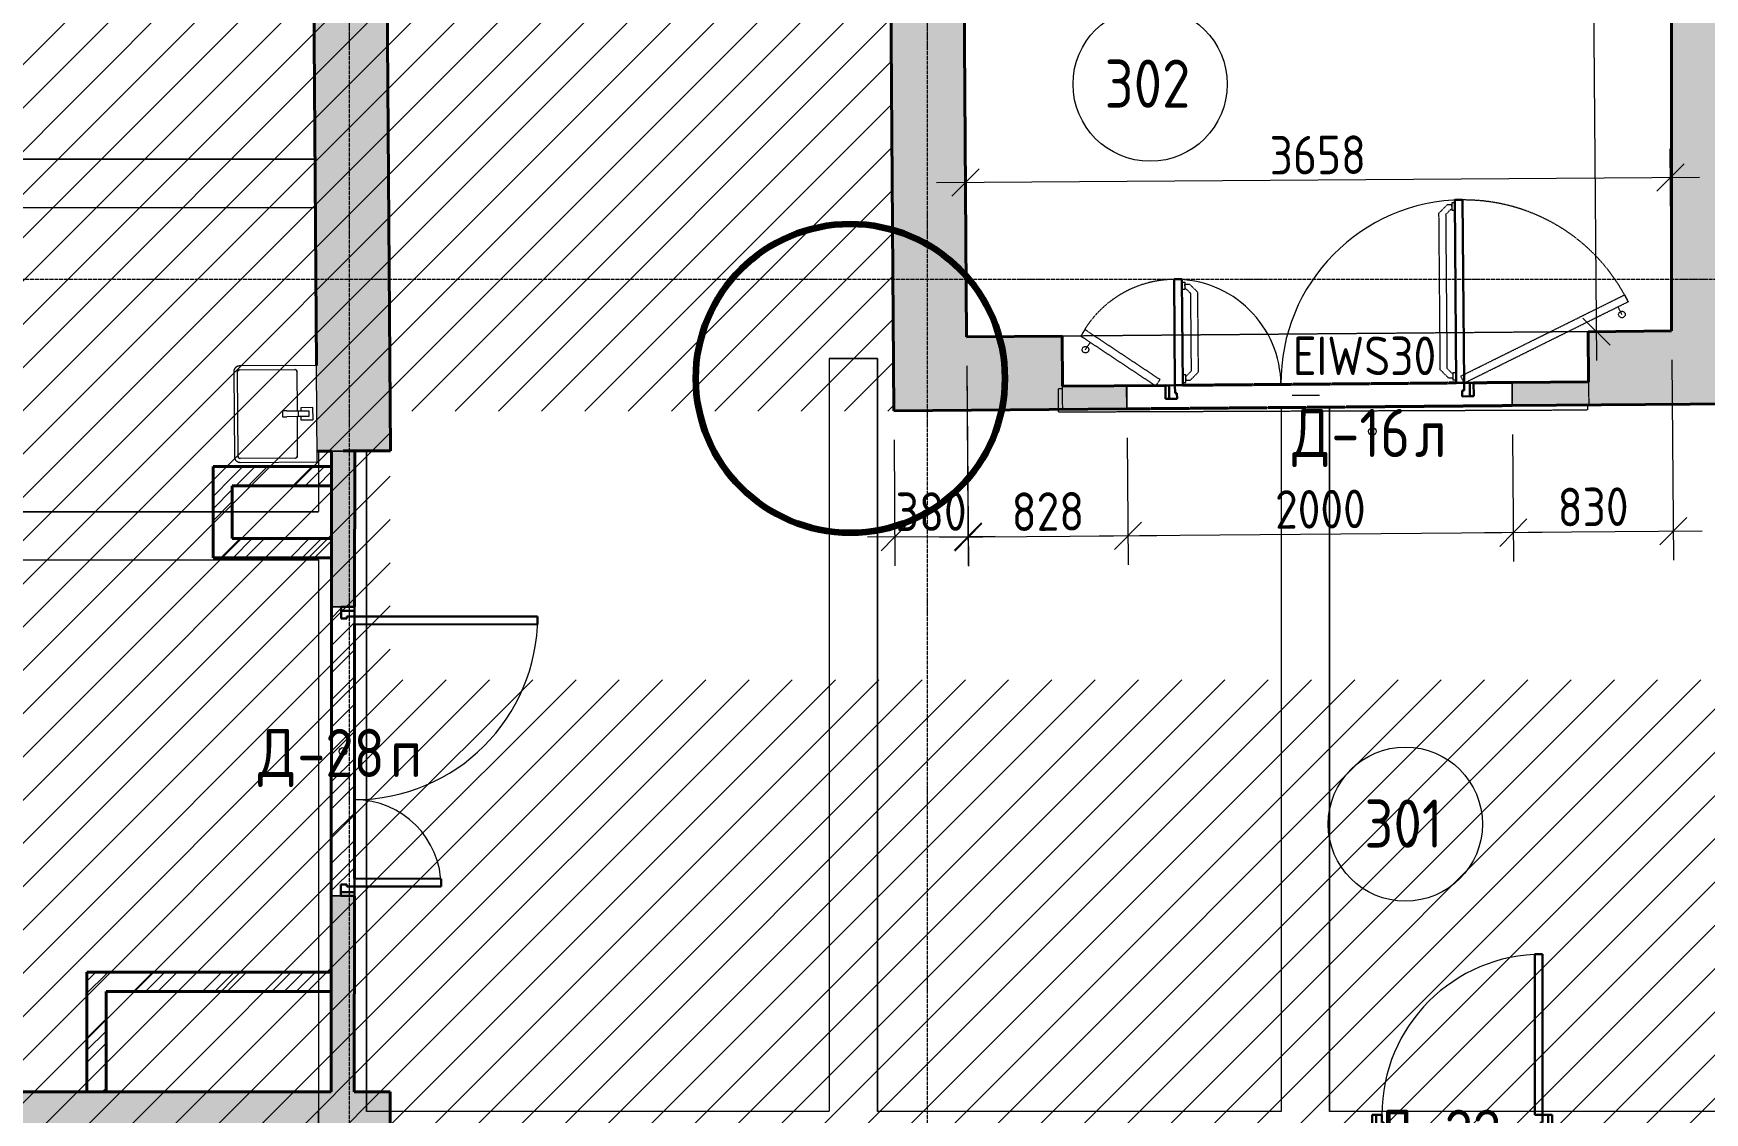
# Model space of a CAD drawing. Header units: millimetres. Extents: x -11886 to 379896, y -8130 to 47743.
# Drawn here: x 214897 to 223569, y 9082 to 14681 of the extents above; entities that cross this region are included whole.
import ezdxf

# ---------------------------------------------------------------- set-up
doc = ezdxf.new("R2010")
doc.units = ezdxf.units.MM
for name, pattern in [('ADSK_Линия сетки', [25, 20, -2.5, 0, -2.5]), ('ADSK_Сверху', [4.5, 3, -1.5]), ('ADSK_Снесено', [4.5, 3, -1.5]), ('ADSK_Штриховая_ш2 п1', [3, 2, -1])]:
    doc.linetypes.add(name, pattern=pattern)
for name, color, linetype, lineweight, true_color in [('Двери', 5, 'Continuous', 18, 0x0000ff), ('Линии', 7, 'Continuous', 9, 0x00a600), ('Сантехника', 5, 'Continuous', 18, 0x0000ff), ('Стены внутренние', 5, 'Continuous', 18, 0x0000ff), ('Стены наружные', 1, 'ADSK_Снесено', 18, 0xff0000)]:
    doc.layers.add(name, color=color, linetype=linetype, lineweight=lineweight, true_color=true_color)
for name, color, linetype, lineweight in [('Каркас', 7, 'Continuous', 18), ('Марки дверей', 7, 'Continuous', 20), ('Марки помещений', 7, 'Continuous', 20), ('Оси', 7, 'Continuous', 9), ('Размеры', 7, 'Continuous', 9)]:
    doc.layers.add(name, color=color, linetype=linetype, lineweight=lineweight)
doc.styles.add('GOST Common_1', font='GOST_Common.ttf', dxfattribs={"width": 0.9, "height": 200})
doc.styles.add('GOST Common_2', font='GOST_Common.ttf', dxfattribs={"width": 0.9, "height": 250})
doc.dimstyles.new('ADSK_Основной_2_мм', dxfattribs={"dimscale": 304.8, "dimtxt": 201.142999, "dimasz": 0.463911, "dimexe": 0.492126, "dimexo": 0.492126, "dimgap": 0.098425, "dimtad": 1, "dimdec": 1, "dimrnd": 0.1, "dimdsep": 46, "dimtxsty": 'GOST Common_1', "dimblk1": 'OBLIQUE', "dimblk2": 'OBLIQUE', "dimsah": 1, "dimcen": 0.09, "dimdle": 0.492126, "dimazin": 2, "dimtfac": 1, "dimtdec": 4, "dimtix": 1, "dimtmove": 0, "dimatfit": 3, "dimfxl": 1, "dimtvp": 1, "dimtolj": 1, "dimtzin": 0, "dimlwd": 20, "dimlwe": 20, "dimarcsym": 2})
doc.dimstyles.new('ADSK_Основной_2_мм_Округление_до_1_мм', dxfattribs={"dimscale": 304.8, "dimtxt": 201.142999, "dimasz": 0.463911, "dimexe": 0.492126, "dimexo": 0.492126, "dimgap": 0.098425, "dimtad": 1, "dimdec": 0, "dimdsep": 46, "dimtxsty": 'GOST Common_1', "dimblk1": 'OBLIQUE', "dimblk2": 'OBLIQUE', "dimsah": 1, "dimcen": 0.09, "dimdle": 0.492126, "dimazin": 2, "dimtfac": 1, "dimtdec": 4, "dimtix": 1, "dimtmove": 0, "dimatfit": 3, "dimfxl": 1, "dimtvp": 1, "dimtolj": 1, "dimtzin": 0, "dimlwd": 20, "dimlwe": 20, "dimarcsym": 2})
pattern_1 = [(45, (215977.25, 150), (-179.605, 179.605), []), (45, (216040.75, 150), (0, 359.21), []), (45, (215913.75, 150), (0, 359.21), [])]
pattern_2 = [(45, (215977.25, 85026.59), (-112.2532, 112.2532), [])]

# ---------------------------------------------------------------- blocks, each defined once
blk = doc.blocks.new('AC_Дверь_Двупольная - Д-28п 1500х2200h-2039710-03 План 3-го этажа')
at = {"layer": 'Двери', "lineweight": 30}
for p, q in [((-700, 1010), (-660, 1010)), ((-700, 60), (-700, 1010)), ((-660, 1010), (-660, 60)), ((700, 510), (660, 510)), ((660, 510), (660, 60)), ((700, 60), (700, 510)), ((-750, 60), (-730, 60)), ((-750, -10), (-750, 60)), ((-730, 60), (-700, 60)), ((-730, -10), (-730, 60)), ((-730, 60), (-730, -10)), ((-660, 60), (-700, 60)), ((-700, 60), (-700, 20)), ((-700, 20), (-690, 20)), ((-690, 20), (-690, -10)), ((660, 60), (700, 60)), ((700, 20), (690, 20)), ((690, 20), (690, -10)), ((730, 60), (700, 60)), ((700, 60), (700, 20)), ((730, -10), (730, 60)), ((750, 60), (730, 60)), ((730, 60), (730, -10)), ((750, -10), (750, 60)), ((-730, -10), (-750, -10)), ((-690, -10), (-730, -10)), ((690, -10), (730, -10)), ((730, -10), (750, -10))]:
    blk.add_line(p, q, dxfattribs=at)
at = {"layer": 'Двери'}
for centre, radius, start, end in [((-700, 60), 950, 360, 90), ((700, 60), 450, 90, 180)]:
    blk.add_arc(centre, radius, start, end, dxfattribs=at)
blk = doc.blocks.new('AC_Дверь_Однопольная - Д-22л 933х2200h-1983239-03 План 3-го этажа')
at = {"layer": 'Двери', "lineweight": 30}
for p, q in [((416.5, 923), (376.5, 923)), ((376.5, 923), (376.5, 90)), ((416.5, 90), (416.5, 923)), ((-446.5, 90), (-466.5, 90)), ((-466.5, 90), (-466.5, 20)), ((-416.5, 90), (-446.5, 90)), ((-446.5, 90), (-446.5, 20)), ((-446.5, 20), (-446.5, 90)), ((-416.5, 50), (-416.5, 90)), ((376.5, 90), (416.5, 90)), ((446.5, 90), (416.5, 90)), ((416.5, 90), (416.5, 50)), ((446.5, 20), (446.5, 90)), ((466.5, 90), (446.5, 90)), ((446.5, 90), (446.5, 20)), ((466.5, 20), (466.5, 90)), ((-466.5, 20), (-446.5, 20)), ((-446.5, 20), (-406.5, 20)), ((-406.5, 50), (-416.5, 50)), ((-406.5, 20), (-406.5, 50)), ((416.5, 50), (406.5, 50)), ((406.5, 50), (406.5, 20)), ((406.5, 20), (446.5, 20)), ((446.5, 20), (466.5, 20))]:
    blk.add_line(p, q, dxfattribs=at)
at = {"layer": 'Двери'}
blk.add_arc((416.5, 90), 833, 90, 180, dxfattribs=at)
blk = doc.blocks.new('Parametric_Porcelain_bathroom_sink_20774 - 500х430мм-V215-03 План 3-го этажа')
at = {"layer": 'Сантехника'}
for p, q in [((-125, 540), (-125, 140)), ((-105, 253.2), (-105, 540)), ((345, 570), (-95, 570)), ((-95, 550), (345, 550)), ((355, 540), (355, 253.2)), ((375, 140), (375, 540)), ((140, 319.1), (110, 319.1)), ((110, 319.1), (110, 296.1)), ((140, 319.1), (110, 319.1)), ((110, 236.5), (110, 296.1)), ((140, 296.1), (140, 319.1)), ((140, 296.1), (140, 236.5)), ((110, 243.2), (-95, 243.2)), ((93.2, 221.2), (93.2, 161.6)), ((110, 223.1), (95.1, 223.1)), ((110, 201.5), (110, 236.5)), ((140, 236.5), (110, 236.5)), ((110, 181.5), (110, 201.5)), ((140, 181.5), (110, 181.5)), ((345, 243.2), (140, 243.2)), ((140, 236.5), (140, 201.5)), ((154.6, 223.1), (140, 223.1)), ((140, 201.5), (140, 181.5)), ((156.5, 161.6), (156.5, 221.2)), ((-125, 140), (-120, 140)), ((-120, 140), (-115, 140)), ((-115, 140), (365, 140)), ((94.7, 160.1), (155, 160.1)), ((365, 140), (370, 140)), ((370, 140), (375, 140))]:
    blk.add_line(p, q, dxfattribs=at)
at = {"layer": 'Сантехника', "flags": 128}
for points in [[(-95, 570), (-96.2, 570), (-97.4, 569.9), (-98.6, 569.8), (-99.8, 569.6), (-101, 569.4), (-102.1, 569.1), (-103.3, 568.8), (-104.4, 568.5), (-105.6, 568.1), (-106.7, 567.6), (-107.8, 567.1), (-108.9, 566.6), (-109.9, 566), (-110.9, 565.4), (-111.9, 564.8), (-112.9, 564.1), (-113.9, 563.3), (-114.8, 562.6), (-115.7, 561.7), (-116.5, 560.9), (-117.3, 560), (-118.1, 559.1), (-118.9, 558.2), (-119.6, 557.2), (-120.2, 556.2), (-120.9, 555.2), (-121.5, 554.1), (-122, 553.1), (-122.5, 552), (-123, 550.9), (-123.4, 549.7), (-123.7, 548.6), (-124.1, 547.4), (-124.3, 546.3), (-124.6, 545.1), (-124.7, 543.9), (-124.9, 542.7), (-125, 541.5), (-125, 540.3), (-125, 540)], [(-105, 540), (-105, 540.4), (-105, 540.8), (-104.9, 541.2), (-104.9, 541.6), (-104.8, 542), (-104.7, 542.4), (-104.6, 542.8), (-104.5, 543.1), (-104.4, 543.5), (-104.2, 543.9), (-104, 544.3), (-103.9, 544.6), (-103.7, 545), (-103.5, 545.3), (-103.3, 545.6), (-103, 546), (-102.8, 546.3), (-102.5, 546.6), (-102.2, 546.9), (-102, 547.2), (-101.7, 547.4), (-101.4, 547.7), (-101.1, 548), (-100.7, 548.2), (-100.4, 548.4), (-100.1, 548.6), (-99.7, 548.8), (-99.4, 549), (-99, 549.2), (-98.6, 549.3), (-98.2, 549.5), (-97.9, 549.6), (-97.5, 549.7), (-97.1, 549.8), (-96.7, 549.9), (-96.3, 549.9), (-95.9, 550), (-95.5, 550), (-95.1, 550), (-95, 550)], [(-104.9, 541.3), (-105, 540.9), (-105, 540.5), (-105, 540.1), (-105, 540)], [(-101, 548), (-101.3, 547.8), (-101.6, 547.5), (-101.9, 547.2), (-102.2, 547), (-102.4, 546.7)], [(-95, 550), (-95.4, 550), (-95.8, 550), (-96.2, 549.9), (-96.6, 549.9)], [(375, 540), (375, 541.2), (374.9, 542.4), (374.8, 543.6), (374.6, 544.8), (374.4, 546), (374.1, 547.1), (373.8, 548.3), (373.5, 549.4), (373.1, 550.6), (372.6, 551.7), (372.1, 552.8), (371.6, 553.9), (371, 554.9), (370.4, 555.9), (369.8, 556.9), (369.1, 557.9), (368.3, 558.9), (367.6, 559.8), (366.7, 560.7), (365.9, 561.5), (365, 562.3), (364.1, 563.1), (363.2, 563.9), (362.2, 564.6), (361.2, 565.2), (360.2, 565.9), (359.1, 566.5), (358.1, 567), (357, 567.5), (355.9, 568), (354.7, 568.4), (353.6, 568.7), (352.4, 569.1), (351.3, 569.3), (350.1, 569.6), (348.9, 569.7), (347.7, 569.9), (346.5, 570), (345.3, 570), (345, 570)], [(346.3, 549.9), (345.9, 550), (345.5, 550), (345.1, 550), (345, 550)], [(345, 550), (345.4, 550), (345.8, 550), (346.2, 549.9), (346.6, 549.9), (347, 549.8), (347.4, 549.7), (347.8, 549.6), (348.1, 549.5), (348.5, 549.4), (348.9, 549.2), (349.3, 549), (349.6, 548.9), (350, 548.7), (350.3, 548.5), (350.6, 548.3), (351, 548), (351.3, 547.8), (351.6, 547.5), (351.9, 547.2), (352.2, 547), (352.4, 546.7), (352.7, 546.4), (353, 546.1), (353.2, 545.7), (353.4, 545.4), (353.6, 545.1), (353.8, 544.7), (354, 544.4), (354.2, 544), (354.3, 543.6), (354.5, 543.2), (354.6, 542.9), (354.7, 542.5), (354.8, 542.1), (354.9, 541.7), (354.9, 541.3), (355, 540.9), (355, 540.5), (355, 540.1), (355, 540)], [(353, 546), (352.8, 546.3), (352.5, 546.6), (352.2, 546.9), (352, 547.2), (351.7, 547.4)], [(355, 540), (355, 540.4), (355, 540.8), (354.9, 541.2), (354.9, 541.6)], [(-105, 253.2), (-105, 252.8), (-105, 252.4), (-104.9, 252), (-104.9, 251.6)], [(-95, 243.2), (-95.4, 243.2), (-95.8, 243.2), (-96.2, 243.2), (-96.6, 243.3), (-97, 243.4), (-97.4, 243.5), (-97.8, 243.6), (-98.1, 243.7), (-98.5, 243.8), (-98.9, 244), (-99.3, 244.1), (-99.6, 244.3), (-100, 244.5), (-100.3, 244.7), (-100.6, 244.9), (-101, 245.2), (-101.3, 245.4), (-101.6, 245.7), (-101.9, 245.9), (-102.2, 246.2), (-102.4, 246.5), (-102.7, 246.8), (-103, 247.1), (-103.2, 247.4), (-103.4, 247.8), (-103.6, 248.1), (-103.8, 248.5), (-104, 248.8), (-104.2, 249.2), (-104.3, 249.5), (-104.5, 249.9), (-104.6, 250.3), (-104.7, 250.7), (-104.8, 251.1), (-104.9, 251.5), (-104.9, 251.9), (-105, 252.3), (-105, 252.7), (-105, 253.1), (-105, 253.2)], [(-103, 247.2), (-102.8, 246.9), (-102.5, 246.6), (-102.2, 246.3), (-102, 246), (-101.7, 245.7)], [(-96.3, 243.3), (-95.9, 243.2), (-95.5, 243.2), (-95.1, 243.2), (-95, 243.2)], [(355, 253.2), (355, 252.8), (355, 252.4), (354.9, 252), (354.9, 251.6), (354.8, 251.2), (354.7, 250.8), (354.6, 250.4), (354.5, 250), (354.4, 249.6), (354.2, 249.3), (354, 248.9), (353.9, 248.6), (353.7, 248.2), (353.5, 247.9), (353.3, 247.5), (353, 247.2), (352.8, 246.9), (352.5, 246.6), (352.2, 246.3), (352, 246), (351.7, 245.7), (351.4, 245.5), (351.1, 245.2), (350.7, 245), (350.4, 244.8), (350.1, 244.5), (349.7, 244.4), (349.4, 244.2), (349, 244), (348.6, 243.9), (348.2, 243.7), (347.9, 243.6), (347.5, 243.5), (347.1, 243.4), (346.7, 243.3), (346.3, 243.3), (345.9, 243.2), (345.5, 243.2), (345.1, 243.2), (345, 243.2)], [(345, 243.2), (345.4, 243.2), (345.8, 243.2), (346.2, 243.2), (346.6, 243.3)], [(351, 245.2), (351.3, 245.4), (351.6, 245.7), (351.9, 245.9), (352.2, 246.2), (352.4, 246.5)], [(354.9, 251.9), (355, 252.3), (355, 252.7), (355, 253.1), (355, 253.2)]]:
    blk.add_lwpolyline(points, dxfattribs=at)
at = {"layer": 'Сантехника'}
for centre, radius, start, end in [((95.1, 221.2), 1.87, 90, 180), ((95.1, 221.2), 1.87, 120, 150), ((95.1, 221.2), 1.87, 120, 150), ((95.1, 221.2), 1.87, 120, 150), ((154.6, 221.2), 1.87, 0, 90), ((154.6, 221.2), 1.87, 30, 60), ((154.6, 221.2), 1.87, 30, 60), ((154.6, 221.2), 1.87, 30, 60), ((94.7, 161.6), 1.49, 180, 270), ((155, 161.6), 1.49, 270, 360)]:
    blk.add_arc(centre, radius, start, end, dxfattribs=at)
blk = doc.blocks.new('AC_Дверь_Двупольная - Д-16л 1500х2200h 2-2314638-03 План 3-го этажа')
at = {"layer": 'Двери', "linetype": 'ADSK_Сверху', "lineweight": 9}
for p, q in [((670.3, 984.5), (627.5, 941.7)), ((694, 965.7), (663.9, 935.6)), ((694, 984.5), (670.3, 984.5)), ((710, 995), (694, 995)), ((694, 995), (694, 956.5)), ((694, 975.8), (694, 984.5)), ((694, 956.5), (710, 956.5)), ((627.5, 128.4), (627.5, 941.7)), ((663.9, 134.4), (663.9, 935.6)), ((-710, 595), (-694, 595)), ((-694, 556.5), (-710, 556.5)), ((-694, 595), (-694, 556.5)), ((-694, 575.8), (-694, 584.5)), ((-694, 584.5), (-670.3, 584.5)), ((-694, 565.7), (-663.9, 535.6)), ((-670.3, 584.5), (-627.5, 541.7)), ((-663.9, 134.4), (-663.9, 535.6)), ((-627.5, 128.4), (-627.5, 541.7)), ((-694, 113.5), (-710, 113.5)), ((-694, 104.3), (-663.9, 134.4)), ((-694, 75), (-694, 113.5)), ((-694, 94.3), (-694, 85.6)), ((-670.3, 85.6), (-627.5, 128.4)), ((670.3, 85.6), (627.5, 128.4)), ((694, 104.3), (663.9, 134.4)), ((694, 75), (694, 113.5)), ((694, 113.5), (710, 113.5)), ((-710, 75), (-694, 75)), ((-694, 85.6), (-670.3, 85.6)), ((694, 85.6), (670.3, 85.6)), ((710, 75), (694, 75))]:
    blk.add_line(p, q, dxfattribs=at)
at = {"layer": 'Двери', "lineweight": 30}
for p, q in [((750, 1010), (710, 1010)), ((710, 1010), (710, 60)), ((750, 60), (750, 1010)), ((-750, 610), (-710, 610)), ((-750, 60), (-750, 610)), ((-710, 610), (-710, 60)), ((-800, 60), (-780, 60)), ((-800, -10), (-800, 60)), ((-780, 60), (-750, 60)), ((-780, -10), (-780, 60)), ((-780, 60), (-780, -10)), ((-710, 60), (-750, 60)), ((-750, 60), (-750, 20)), ((-750, 20), (-740, 20)), ((-740, 20), (-740, -10)), ((710, 60), (750, 60)), ((750, 20), (740, 20)), ((740, 20), (740, -10)), ((780, 60), (750, 60)), ((750, 60), (750, 20)), ((780, -10), (780, 60)), ((800, 60), (780, 60)), ((780, 60), (780, -10)), ((800, -10), (800, 60)), ((-780, -10), (-800, -10)), ((-740, -10), (-780, -10)), ((740, -10), (780, -10)), ((780, -10), (800, -10))]:
    blk.add_line(p, q, dxfattribs=at)
at = {"layer": 'Двери'}
for centre, radius, start, end in [((750, 60), 950, 90, 180), ((-750, 60), 550, 360, 90)]:
    blk.add_arc(centre, radius, start, end, dxfattribs=at)
blk = doc.blocks.new('ADSK_Марка_Помещение_ОдноЗначение - Номер-247393-03 План 3-го этажа')
at = {"layer": 'Марки помещений'}
blk.add_circle((0, 0), 4, dxfattribs=at)
blk = doc.blocks.new('ADSK_Марка_Дверь - Типоразмер_ADSK_Марка-58376-03 План 3-го этажа')
at = {"layer": 'Марки дверей', "lineweight": 9}
blk.add_circle((0, 0), 0.2, dxfattribs=at)
blk = doc.blocks.new('_Oblique')
at = {"color": 0, "linetype": 'ByBlock', "lineweight": -2}
blk.add_line((-0.5, -0.5), (0.5, 0.5), dxfattribs=at)
blk = doc.blocks.new('*D2276')
at = {"layer": 'Defpoints', "color": 0, "transparency": 16777216}
for p in [(222571.3, 12750.3), (220571.4, 12733.2), (220577, 12074)]:
    blk.add_point(p, dxfattribs=at)
at = {"layer": 'Размеры', "color": 0, "lineweight": 20, "transparency": 16777216}
for p, q in [((220572.7, 12583.2), (220578.3, 11924)), ((222572.6, 12600.3), (222578.2, 11941.1)), ((222726.9, 12092.4), (220427, 12072.8))]:
    blk.add_line(p, q, dxfattribs=at)
at = {"layer": 'Размеры', "color": 0, "lineweight": 20, "transparency": 16777216, "xscale": 141.4, "yscale": 141.4, "zscale": 141.4}
for p, rotation in [((220577, 12074), 180.4890445244756), ((222576.9, 12091.1), 0.4890445244756325)]:
    blk.add_blockref('_Oblique', p, dxfattribs=dict(at, rotation=rotation))
at = {"layer": 'Размеры', "color": 0, "lineweight": 20, "transparency": 16777216, "insert": (221575.9, 12212.6), "char_height": 200, "width": 605.475, "attachment_point": 5, "rotation": 0.48904, "style": 'GOST Common_1'}
blk.add_mtext('\\A1;2000', dxfattribs=at)
blk = doc.blocks.new('*D2278')
at = {"layer": 'Defpoints', "color": 0, "transparency": 16777216}
for p in [(219739.8, 13106.1), (220571.4, 12733.2), (219748.6, 12067)]:
    blk.add_point(p, dxfattribs=at)
at = {"layer": 'Размеры', "color": 0, "lineweight": 20, "transparency": 16777216}
for p, q in [((219741.1, 12956.1), (219749.9, 11917)), ((220572.7, 12583.2), (220578.3, 11924)), ((220727, 12075.3), (219598.7, 12065.7))]:
    blk.add_line(p, q, dxfattribs=at)
at = {"layer": 'Размеры', "color": 0, "lineweight": 20, "transparency": 16777216, "xscale": 141.4, "yscale": 141.4, "zscale": 141.4}
for p, rotation in [((220577, 12074), 0.4890445244756325), ((219748.6, 12067), 180.4890445244756)]:
    blk.add_blockref('_Oblique', p, dxfattribs=dict(at, rotation=rotation))
at = {"layer": 'Размеры', "color": 0, "lineweight": 20, "transparency": 16777216, "insert": (220161.7, 12200.5), "char_height": 200, "width": 454.106, "attachment_point": 5, "rotation": 0.48904, "style": 'GOST Common_1'}
blk.add_mtext('\\A1;828', dxfattribs=at)
blk = doc.blocks.new('*D2279')
at = {"layer": 'Defpoints', "color": 0, "transparency": 16777216}
for p in [(223398.1, 13137.3), (222571.3, 12750.3), (222576.9, 12091.1)]:
    blk.add_point(p, dxfattribs=at)
at = {"layer": 'Размеры', "color": 0, "lineweight": 20, "transparency": 16777216}
for p, q in [((223399.3, 12987.3), (223408.2, 11948.2)), ((222572.6, 12600.3), (222578.2, 11941.1)), ((223556.9, 12099.5), (222426.9, 12089.8))]:
    blk.add_line(p, q, dxfattribs=at)
at = {"layer": 'Размеры', "color": 0, "lineweight": 20, "transparency": 16777216, "xscale": 141.4, "yscale": 141.4, "zscale": 141.4}
for p, rotation in [((222576.9, 12091.1), 180.4890445244756), ((223406.9, 12098.2), 0.4890445244756325)]:
    blk.add_blockref('_Oblique', p, dxfattribs=dict(at, rotation=rotation))
at = {"layer": 'Размеры', "color": 0, "lineweight": 20, "transparency": 16777216, "insert": (222990.8, 12224.7), "char_height": 200, "width": 454.106, "attachment_point": 5, "rotation": 0.48904, "style": 'GOST Common_1'}
blk.add_mtext('\\A1;830', dxfattribs=at)
blk = doc.blocks.new('*D2331')
at = {"layer": 'Defpoints', "color": 0, "transparency": 16777216}
for p in [(219739.8, 13106.1), (219362.5, 12722.9), (219747.1, 12071.2)]:
    blk.add_point(p, dxfattribs=at)
at = {"layer": 'Размеры', "color": 0, "lineweight": 20, "transparency": 16777216}
for p, q in [((219740.8, 12956.1), (219748.1, 11921.2)), ((219363.5, 12572.9), (219368.1, 11918.5)), ((219367.1, 12068.5), (219225.7, 12067.5)), ((219367.1, 12068.5), (219747.1, 12071.2)), ((219747.1, 12071.2), (219888.4, 12072.2))]:
    blk.add_line(p, q, dxfattribs=at)
at = {"layer": 'Размеры', "color": 0, "lineweight": 20, "transparency": 16777216, "xscale": 141.4, "yscale": 141.4, "zscale": 141.4}
for p, rotation in [((219747.1, 12071.2), 180.4028619790091), ((219367.1, 12068.5), 0.4028619790091259)]:
    blk.add_blockref('_Oblique', p, dxfattribs=dict(at, rotation=rotation))
at = {"layer": 'Размеры', "color": 0, "lineweight": 20, "transparency": 16777216, "insert": (219556.1, 12199.9), "char_height": 200, "width": 454.106, "attachment_point": 5, "rotation": 0.40286, "style": 'GOST Common_1'}
blk.add_mtext('\\A1;380', dxfattribs=at)
blk = doc.blocks.new('*D2391')
at = {"layer": 'Defpoints', "color": 0, "transparency": 16777216}
for p in [(223366.6, 20556.2), (223008.1, 13134), (223108, 13134.9)]:
    blk.add_point(p, dxfattribs=at)
at = {"layer": 'Размеры', "color": 0, "lineweight": 20, "transparency": 16777216}
for p, q in [((222943.5, 20702.6), (223009.3, 12984)), ((223216.6, 20554.9), (222794.7, 20551.3)), ((222958, 13133.6), (222858.1, 13132.7))]:
    blk.add_line(p, q, dxfattribs=at)
at = {"layer": 'Размеры', "color": 0, "lineweight": 20, "transparency": 16777216, "xscale": 141.4, "yscale": 141.4, "zscale": 141.4}
for p, rotation in [((222944.7, 20552.6), 90.489044524472), ((223008.1, 13134), 270.489044524472)]:
    blk.add_blockref('_Oblique', p, dxfattribs=dict(at, rotation=rotation))
at = {"layer": 'Размеры', "color": 0, "lineweight": 20, "transparency": 16777216, "insert": (223106.4, 16844.4), "char_height": 200, "width": 580.928, "attachment_point": 5, "rotation": 270.48904, "style": 'GOST Common_1'}
blk.add_mtext('\\A1;7419', dxfattribs=at)
blk = doc.blocks.new('*D2421')
at = {"layer": 'Defpoints', "color": 0, "transparency": 16777216}
for p in [(219734.1, 13907.4), (219734.8, 13807.4), (223398.1, 13137.3)]:
    blk.add_point(p, dxfattribs=at)
at = {"layer": 'Размеры', "color": 0, "lineweight": 20, "transparency": 16777216}
for p, q in [((219733.8, 13957.4), (219733.1, 14057.4)), ((223397, 13287.3), (223391.4, 14083.1)), ((223542.5, 13934.2), (219584.1, 13906.3))]:
    blk.add_line(p, q, dxfattribs=at)
at = {"layer": 'Размеры', "color": 0, "lineweight": 20, "transparency": 16777216, "xscale": 141.4, "yscale": 141.4, "zscale": 141.4}
for p, rotation in [((219734.1, 13907.4), 180.4028619790091), ((223392.5, 13933.1), 0.4028619790091259)]:
    blk.add_blockref('_Oblique', p, dxfattribs=dict(at, rotation=rotation))
at = {"layer": 'Размеры', "color": 0, "lineweight": 20, "transparency": 16777216, "insert": (221562.4, 14050.3), "char_height": 200, "width": 605.475, "attachment_point": 5, "rotation": 0.40286, "style": 'GOST Common_1'}
blk.add_mtext('\\A1;3658', dxfattribs=at)

msp = doc.modelspace()

# ---------------------------------------------------------------- hatches: boundary and pattern name
at = {"lineweight": 13, "true_color": 0x636466, "transparency": 33554559}
h = msp.add_hatch(dxfattribs=at)
h.set_pattern_fill('ANSI31', color=251, scale=50)
h.set_pattern_definition(pattern_2)
h.paths.add_polyline_path([(265910.66, 8682.3), (272191.2, 8682.3), (272009.87, 43909.21), (262010.47, 43909.21), (262010.47, 21084.06), (262697.11, 21054.57), (262698.93, 11328.12), (216748.38, 11328.12), (216748.38, 8679.25), (216267.75, 8679.25), (216267.75, 456.79), (224250.25, 422.02), (224250.25, 2336.48), (234949.9, 2336.48), (234949.9, -2582.57), (247313.65, -2582.57), (247313.65, 2335.74), (258014.19, 2256.79), (258014.19, 300.23), (265910.66, 300.23)])
h = msp.add_hatch(dxfattribs=at)
h.set_pattern_fill('ANSI31', color=251, scale=50)
h.set_pattern_definition(pattern_2)
h.paths.add_polyline_path([(219920.75, 43878.87), (209698.5, 43878.87), (209836.21, 8679.25), (216748.38, 8679.25), (216748.38, 12721.22), (219362.47, 12721.22), (219358.89, 13231.22), (219307.35, 21068.63), (219920.75, 21068.63)])
at = {"layer": 'Стены внутренние', "true_color": 0xc0c0c0}
h = msp.add_hatch(color=9, dxfattribs=at)
h.paths.add_polyline_path([(216369.81, 12513.67), (216749.8, 12516.31), (216712.17, 17938.82), (216332.18, 17936.19), (216369.81, 12514.19)])
h.paths.add_polyline_path([(216321.77, 19436.15), (216701.76, 19438.79), (216693.97, 20560.99), (216313.96, 20560.99), (216320.79, 19576.63)])
h.paths.add_polyline_path([(216320.71, 19591.56), (216320.7, 19591.56), (216373.19, 19591.56)])
for points in [[(219362.46, 12722.87), (219742.45, 12726.11), (219687.38, 20558.63), (219410.75, 20558.63), (219410.65, 20560.99), (219307.35, 20560.99), (219361.66, 12836.32)], [(223449.15, 13152.88), (223778.06, 13152.88), (223778.06, 20558.63), (223398.06, 20558.63), (223398.06, 13152.88), (223448.76, 13152.88)], [(219742.45, 12726.11), (220238.52, 12730.35), (220235.27, 13110.33), (219739.78, 13106.1), (219741.66, 12837.82)], [(222968.12, 12753.64), (223724.64, 12760.1), (223721.4, 13140.09), (222964.88, 13133.63), (222967.3, 12850.5)]]:
    msp.add_hatch(color=9, dxfattribs=at).paths.add_polyline_path(points)
h = msp.add_hatch(color=9, dxfattribs=at)
h.paths.add_polyline_path([(226808.57, 12772.88), (226808.57, 13152.88), (226503.37, 13152.88), (226503.37, 12772.88)])
h.paths.add_polyline_path([(223724.64, 12772.88), (225473.37, 12772.88), (225473.37, 13152.88), (223398.06, 13152.88), (223398.06, 13137.33), (223721.4, 13140.09), (223724.53, 12772.88)])
h = msp.add_hatch(color=9, dxfattribs=at)
h.paths.add_polyline_path([(220238.52, 12730.35), (220571.39, 12733.19), (220570.36, 12853.18), (220237.49, 12850.34), (220238.49, 12733.19)])
h.paths.add_polyline_path([(222571.32, 12750.26), (222968.12, 12753.64), (222967.1, 12873.64), (222570.29, 12870.25), (222570.47, 12848.94)])
h = msp.add_hatch(color=9, dxfattribs=at)
h.paths.add_polyline_path([(216498.41, 9189.25), (216562.15, 9189.25), (216562.15, 10205.71), (216442.86, 10205.79), (216442.15, 9189.25), (216497.48, 9189.25)])
h.paths.add_polyline_path([(216563.91, 11705.7), (216563.91, 12514.57), (216444.47, 12513.67), (216443.91, 11705.79), (216498.41, 11705.75)])
at = {"layer": 'Стены внутренние', "lineweight": 9}
h = msp.add_hatch(dxfattribs=at)
h.set_pattern_fill('FP_1', color=256, style=0, pattern_type=2)
h.set_pattern_definition(pattern_1)
h.paths.add_polyline_path([(215887.63, 12059.87), (215929.49, 12059.87), (215929.49, 12434.02), (215829.49, 12434.02), (215829.49, 12059.87)])
h = msp.add_hatch(dxfattribs=at)
h.set_pattern_fill('FP_1', color=256, style=0, pattern_type=2)
h.set_pattern_definition(pattern_1)
h.paths.add_polyline_path([(215929.49, 12334.02), (216444.34, 12334.02), (216444.41, 12434.02), (215929.49, 12434.02), (215929.49, 12386.49)])
h = msp.add_hatch(dxfattribs=at)
h.set_pattern_fill('FP_1', color=256, style=0, pattern_type=2)
h.set_pattern_definition(pattern_1)
h.paths.add_polyline_path([(216443.91, 11959.87), (216444.08, 11959.87), (216443.91, 12059.87), (215829.49, 12059.87), (215829.49, 11959.87), (216442.86, 11959.87)])
at = {"layer": 'Стены внутренние', "linetype": 'ADSK_Снесено', "lineweight": 9, "true_color": 0xff0000}
h = msp.add_hatch(dxfattribs=at)
h.set_pattern_fill('FP_4', color=1, style=0, pattern_type=2)
h.set_pattern_definition([(45, (215977.25, 150), (-70.7107, 70.7107), [])])
h.paths.add_polyline_path([(216492.86, 10205.75), (216493.89, 10265.75), (216522.9, 10265.73), (216522.9, 10255.73), (216562.89, 10255.73), (216562.87, 11655.71), (216523.87, 11655.73), (216522.89, 11645.73), (216493.86, 11645.75), (216492.86, 11705.75), (216443.91, 11705.79), (216442.86, 10205.79), (216491.97, 10205.75)])
at = {"layer": 'Стены внутренние', "lineweight": 9}
h = msp.add_hatch(dxfattribs=at)
h.set_pattern_fill('FP_1', color=256, style=0, pattern_type=2)
h.set_pattern_definition(pattern_1)
h.paths.add_polyline_path([(215274.49, 9189.25), (215274.49, 9810.34), (215174.49, 9810.34), (215174.49, 9189.25)])
h = msp.add_hatch(dxfattribs=at)
h.set_pattern_fill('FP_1', color=256, style=0, pattern_type=2)
h.set_pattern_definition(pattern_1)
h.paths.add_polyline_path([(216442.15, 9710.34), (216442.51, 9710.34), (216442.15, 9810.34), (215274.49, 9810.34), (215274.49, 9710.34), (215887.63, 9710.34)])
at = {"layer": 'Стены наружные', "linetype": 'Continuous', "true_color": 0xc0c0c0}
msp.add_hatch(color=9, dxfattribs=at).paths.add_polyline_path([(215887.63, 8679.25), (216748.05, 8679.25), (216748.05, 8918.4), (216660.88, 8918.4), (216624.43, 9018.4), (216748.05, 9018.4), (216748.05, 9189.25), (209836.21, 9189.25), (209836.21, 8679.25), (211216.17, 8679.25)])

# ---------------------------------------------------------------- linework, layer by layer
at = {"color": 251, "lineweight": 30, "true_color": 0x636466}
msp.add_lwpolyline([(216267.75, 8679.25), (209836.21, 8679.25), (209698.5, 43878.87), (219920.75, 43878.87), (219920.75, 21068.63), (219307.35, 21068.63), (219358.89, 13231.22)], dxfattribs=at)
at = {"layer": 'Каркас', "color": 253, "linetype": 'ADSK_Сверху', "true_color": 0xb2b2b2}
for p, q in [((216359.3, 14028.26), (209979.97, 14028.26)), ((216361.04, 13778.26), (216359.3, 14028.26)), ((209979.97, 13778.26), (216361.04, 13778.26)), ((219027.38, 12994.23), (219277.38, 12994.23)), ((219027.38, 12994.23), (219027.38, 9086.79)), ((219277.38, 9086.79), (219277.38, 12994.23)), ((221372.9, 12740.03), (221372.9, 9086.79)), ((221622.9, 9086.79), (221622.9, 12742.16)), ((216626.45, 12515.45), (216376.45, 12513.72)), ((216376.45, 12513.72), (216376.45, 12199.19)), ((216626.45, 9086.79), (216626.45, 12515.45)), ((216376.45, 12199.19), (209979.97, 12199.19)), ((209979.97, 11949.19), (216376.45, 11949.19)), ((216376.45, 11949.19), (216376.45, 9086.79)), ((216376.45, 9086.79), (216376.45, 8786.79)), ((219027.38, 9086.79), (216626.45, 9086.79)), ((221372.9, 9086.79), (219277.38, 9086.79)), ((223722.9, 9086.79), (221622.9, 9086.79))]:
    msp.add_line(p, q, dxfattribs=at)
at = {"layer": 'Каркас', "color": 253, "linetype": 'ADSK_Сверху', "true_color": 0xaaaaaa}
for p, q in [((209979.97, 14028.26), (216359.3, 14028.26)), ((216359.3, 14028.26), (216361.04, 13778.26)), ((209979.97, 13778.26), (216361.04, 13778.26)), ((219277.38, 12994.23), (219027.38, 12994.23)), ((219027.38, 12994.23), (219027.38, 9086.79)), ((219277.38, 12994.23), (219277.38, 9086.79)), ((221372.9, 12740.03), (221372.9, 9086.79)), ((221622.9, 12742.16), (221622.9, 9086.79)), ((216376.45, 12513.72), (216626.45, 12515.45)), ((216376.45, 12513.72), (216376.45, 12199.19)), ((216626.45, 12515.45), (216626.45, 9086.79)), ((209979.97, 12199.19), (216376.45, 12199.19)), ((209979.97, 11949.19), (216376.45, 11949.19)), ((216376.45, 11949.19), (216376.45, 9086.79)), ((216376.45, 8786.79), (216376.45, 9086.79)), ((219027.38, 9086.79), (216626.45, 9086.79)), ((221372.9, 9086.79), (219277.38, 9086.79)), ((223722.9, 9086.79), (221622.9, 9086.79))]:
    msp.add_line(p, q, dxfattribs=at)
at = {"layer": 'Линии', "linetype": 'ADSK_Штриховая_ш2 п1'}
for p, q in [((222303.66, 12902.85), (223154.77, 13324.88)), ((222321.43, 12867.01), (223172.54, 13289.04)), ((223154.77, 13324.88), (223172.54, 13289.04)), ((223140.21, 13222.78), (223120.22, 13263.1)), ((220332.81, 13110.16), (220354.96, 13143.47)), ((220721.5, 12851.67), (220332.81, 13110.16)), ((220743.65, 12884.98), (220354.96, 13143.47)), ((220356.52, 13040.35), (220381.44, 13077.83)), ((220671.5, 12851.19), (220721.5, 12851.67)), ((220721.5, 12851.67), (220743.65, 12884.98)), ((222303.66, 12902.85), (222321.43, 12867.01)), ((222321.43, 12867.01), (222371.43, 12867.49))]:
    msp.add_line(p, q, dxfattribs=at)
at = {"layer": 'Линии', "lineweight": 100}
msp.add_circle((219136.62, 12891.39), 801.72, dxfattribs=at)
at = {"layer": 'Линии', "linetype": 'ADSK_Штриховая_ш2 п1'}
for centre in [(223140.21, 13222.78), (220356.52, 13040.35)]:
    msp.add_circle(centre, 17, dxfattribs=at)
for centre, radius, start, end in [((222321.43, 12867.01), 950, 26.374875, 90.612324), ((220821.47, 12852.65), 552.35, 90, 152.211354)]:
    msp.add_arc(centre, radius, start, end, dxfattribs=at)
at = {"layer": 'Марки дверей'}
msp.add_line((221571.56, 12801.73), (221429.84, 12801.73), dxfattribs=at)
at = {"layer": 'Оси', "linetype": 'ADSK_Линия сетки'}
for p, q in [((216537.16, -5309.21), (216537.16, 44571.85)), ((219537.16, -5309.21), (219537.16, 44571.85)), ((204891.03, 13406.79), (273118.97, 13406.79))]:
    msp.add_line(p, q, dxfattribs=at)
at = {"layer": 'Стены внутренние', "color": 18, "lineweight": 40, "true_color": 0x000000}
for p, q in [((219307.35, 20560.99), (219362.46, 12722.87)), ((219739.78, 13106.1), (219687.38, 20558.63)), ((223398.06, 20558.63), (223398.06, 13137.33)), ((216332.18, 17936.19), (216366.73, 12958.32)), ((216749.8, 12516.31), (216712.17, 17938.82)), ((220235.27, 13110.33), (219739.78, 13106.1)), ((220237.49, 12850.34), (220235.27, 13110.33)), ((223398.06, 13137.33), (222964.88, 13133.63)), ((222964.88, 13133.63), (222967.1, 12873.64)), ((220771.07, 12854.9), (220237.49, 12850.34)), ((222967.1, 12873.64), (222570.29, 12870.25)), ((222571.32, 12750.26), (223724.64, 12760.1)), ((219362.46, 12722.87), (220571.39, 12733.19)), ((216369.81, 12513.67), (216444.47, 12514.19)), ((216504.47, 12514.61), (216749.8, 12516.31)), ((216564.47, 12514.57), (216504.47, 12514.61)), ((216563.91, 11705.7), (216564.47, 12514.57)), ((215829.49, 12434.02), (215829.49, 11959.87)), ((216444.41, 12434.02), (215829.49, 12434.02)), ((215929.49, 12059.87), (215929.49, 12334.02)), ((215929.49, 12334.02), (216444.34, 12334.02)), ((216444.15, 12059.87), (215929.49, 12059.87)), ((215829.49, 11959.87), (216444.08, 11959.87)), ((216562.15, 9189.25), (216562.86, 10205.7)), ((215174.49, 9810.34), (215174.49, 9189.25)), ((216442.58, 9810.34), (215174.49, 9810.34)), ((215274.49, 9189.25), (215274.49, 9710.34)), ((215274.49, 9710.34), (216442.51, 9710.34)), ((215174.49, 9189.25), (215274.49, 9189.25))]:
    msp.add_line(p, q, dxfattribs=at)
at = {"layer": 'Стены внутренние', "color": 18, "linetype": 'ADSK_Сверху', "true_color": 0x000000}
for p, q in [((222964.88, 13133.63), (220235.27, 13110.33)), ((220238.52, 12730.35), (220235.27, 13110.33)), ((222964.88, 13133.63), (222968.12, 12753.64)), ((220237.6, 12837.62), (220216.75, 12837.54)), ((220217.21, 12717.54), (220216.75, 12837.54)), ((220238.52, 12730.35), (222968.12, 12753.64)), ((222962.33, 12753.59), (222962.42, 12728.03)), ((220217.21, 12717.54), (222962.42, 12728.03))]:
    msp.add_line(p, q, dxfattribs=at)
at = {"layer": 'Стены внутренние', "color": 18, "true_color": 0x000000}
for p, q in [((220571.39, 12733.19), (220570.36, 12853.18)), ((222570.29, 12870.25), (222571.32, 12750.26)), ((216443.91, 11705.79), (216493.91, 11705.75)), ((216492.86, 10205.75), (216442.86, 10205.79))]:
    msp.add_line(p, q, dxfattribs=at)
at = {"layer": 'Стены внутренние', "color": 18, "linetype": 'ADSK_Снесено', "true_color": 0x000000}
for p, q in [((220570.36, 12853.18), (220571.39, 12733.19)), ((222571.32, 12750.26), (222570.29, 12870.25)), ((216493.91, 11705.75), (216443.91, 11705.79)), ((216442.86, 10205.79), (216492.86, 10205.75))]:
    msp.add_line(p, q, dxfattribs=at)
at = {"layer": 'Стены внутренние', "color": 18, "linetype": 'ADSK_Снесено', "lineweight": 40, "true_color": 0x000000}
for p, q in [((222281.02, 12867.78), (220861.07, 12855.66)), ((222570.29, 12870.25), (222371.01, 12868.55)), ((220571.39, 12733.19), (222571.32, 12750.26)), ((216444.47, 12514.19), (216442.15, 9189.25)), ((216562.92, 10295.7), (216563.84, 11615.7))]:
    msp.add_line(p, q, dxfattribs=at)
at = {"layer": 'Стены наружные', "color": 18, "linetype": 'Continuous', "lineweight": 40, "true_color": 0x000000}
for p, q in [((215174.49, 9189.25), (210346.21, 9189.25)), ((216442.15, 9189.25), (215274.49, 9189.25)), ((216748.05, 9189.25), (216562.15, 9189.25)), ((216748.05, 7951.39), (216748.05, 9189.25))]:
    msp.add_line(p, q, dxfattribs=at)

# ---------------------------------------------------------------- block references
at = {"layer": 'Двери', "linetype": 'ADSK_Сверху', "lineweight": 9, "rotation": 0.4890445236925678}
msp.add_blockref('AC_Дверь_Двупольная - Д-16л 1500х2200h 2-2314638-03 План 3-го этажа', (221571.56, 12801.73), dxfattribs=at)
at = {"layer": 'Двери', "rotation": 269.9600470453332}
msp.add_blockref('AC_Дверь_Двупольная - Д-28п 1500х2200h-2039710-03 План 3-го этажа', (216503.38, 10955.75), dxfattribs=at)
at = {"layer": 'Двери'}
msp.add_blockref('AC_Дверь_Однопольная - Д-22л 933х2200h-1983239-03 План 3-го этажа', (222311.42, 8980.4), dxfattribs=at)
at = {"layer": 'Марки дверей', "xscale": 99.99999999999993, "yscale": 99.99999999999993, "zscale": 99.99999999999993}
for p in [(221845.82, 12616.01), (216503.38, 10955.75)]:
    msp.add_blockref('ADSK_Марка_Дверь - Типоразмер_ADSK_Марка-58376-03 План 3-го этажа', p, dxfattribs=at)
at = {"layer": 'Марки помещений', "xscale": 99.99999999999993, "yscale": 99.99999999999993, "zscale": 99.99999999999993}
for p in [(220692.19, 14417.76), (222016.46, 10578.6)]:
    msp.add_blockref('ADSK_Марка_Помещение_ОдноЗначение - Номер-247393-03 План 3-го этажа', p, dxfattribs=at)
at = {"layer": 'Сантехника', "rotation": 90.3976477562669}
msp.add_blockref('Parametric_Porcelain_bathroom_sink_20774 - 500х430мм-V215-03 План 3-го этажа', (216509.32, 12584.47), dxfattribs=at)

# ---------------------------------------------------------------- texts
at = {"layer": 'Марки дверей', "lineweight": 9, "attachment_point": 1}
for s, insert, char_height, width, style in [('EIWS30', (221432.54, 13108.43), 200, 959.6199, 'GOST Common_1'), ('\\fGOST Common|b0|i0|c204|p34|;\\W.9;Д', (221429.84, 12733.03), 250, 245.3164, 'GOST Common_2'), ('-16', (221632.25, 12733.03), 250, 526.7087, 'GOST Common_2'), ('\\fGOST Common|b0|i0|c204|p34|;\\W.9;л', (222066.82, 12733.03), 250, 194.8101, 'GOST Common_2'), ('\\fGOST Common|b0|i0|c204|p34|;\\W.9;Д', (216063.55, 11072.76), 250, 245.3164, 'GOST Common_2'), ('-28', (216265.96, 11072.76), 250, 584.4302, 'GOST Common_2'), ('\\fGOST Common|b0|i0|c204|p34|;\\W.9;п', (216748.16, 11072.76), 250, 194.8101, 'GOST Common_2'), ('\\fGOST Common|b0|i0|c204|p34|;\\W.9;Д', (221871.59, 9097.41), 250, 245.3164, 'GOST Common_2'), ('-22', (222073.99, 9097.41), 250, 584.4302, 'GOST Common_2')]:
    msp.add_mtext(s, dxfattribs=dict(at, insert=insert, char_height=char_height, width=width, style=style))
at = {"layer": 'Марки помещений', "lineweight": 9, "char_height": 250, "attachment_point": 1, "style": 'GOST Common_2'}
for s, insert, width in [('302', (220455.93, 14545.49), 584.4302), ('301', (221804.05, 10706.32), 526.7087)]:
    msp.add_mtext(s, dxfattribs=dict(at, insert=insert, width=width))

# ---------------------------------------------------------------- dimensions: what is measured, and where the dimension line sits
at = {"layer": 'Размеры', "lineweight": 20}
for base, p1, p2, angle, dimstyle, override, picture, middle in [((223008.06, 13134), (223366.56, 20556.16), (223108.04, 13134.85), 270.489045, 'ADSK_Основной_2_мм_Округление_до_1_мм', {"dimpost": '<>', "dimfxl": 7425.813773}, '*D2391', (223106.39, 16844.39)), ((219734.14, 13907.39), (223398.06, 13137.33), (219734.85, 13807.41), 0.402862, 'ADSK_Основной_2_мм_Округление_до_1_мм', {"dimpost": '<>', "dimfxl": 3723.998586}, '*D2421', (221562.39, 14050.25)), ((219747.05, 12071.21), (219362.46, 12722.87), (219739.78, 13106.1), 0.402862, 'ADSK_Основной_2_мм_Округление_до_1_мм', {"dimpost": '<>', "dimfxl": 537.805781}, '*D2331', (219556.14, 12199.87)), ((219748.65, 12066.97), (220571.39, 12733.19), (219739.78, 13106.1), 0.489045, 'ADSK_Основной_2_мм_Округление_до_1_мм', {"dimpost": '<>', "dimfxl": 911.396801}, '*D2278', (220161.72, 12200.5)), ((222576.94, 12091.11), (223398.06, 13137.33), (222571.32, 12750.26), 0.489045, 'ADSK_Основной_2_мм_Округление_до_1_мм', {"dimpost": '<>', "dimfxl": 912.870745}, '*D2279', (222990.83, 12224.65)), ((220577.01, 12074.04), (222571.32, 12750.26), (220571.39, 12733.19), 0.489045, 'ADSK_Основной_2_мм', {"dimpost": '<>', "dimfxl": 2000}, '*D2276', (221575.87, 12212.57))]:
    dim = msp.add_linear_dim(base=base, p1=p1, p2=p2, angle=angle, dimstyle=dimstyle, override=override, dxfattribs=at)
    dim.commit()
    dim.dimension.update_dxf_attribs({"geometry": picture, "text_midpoint": middle})

doc.saveas('drawing.dxf')
